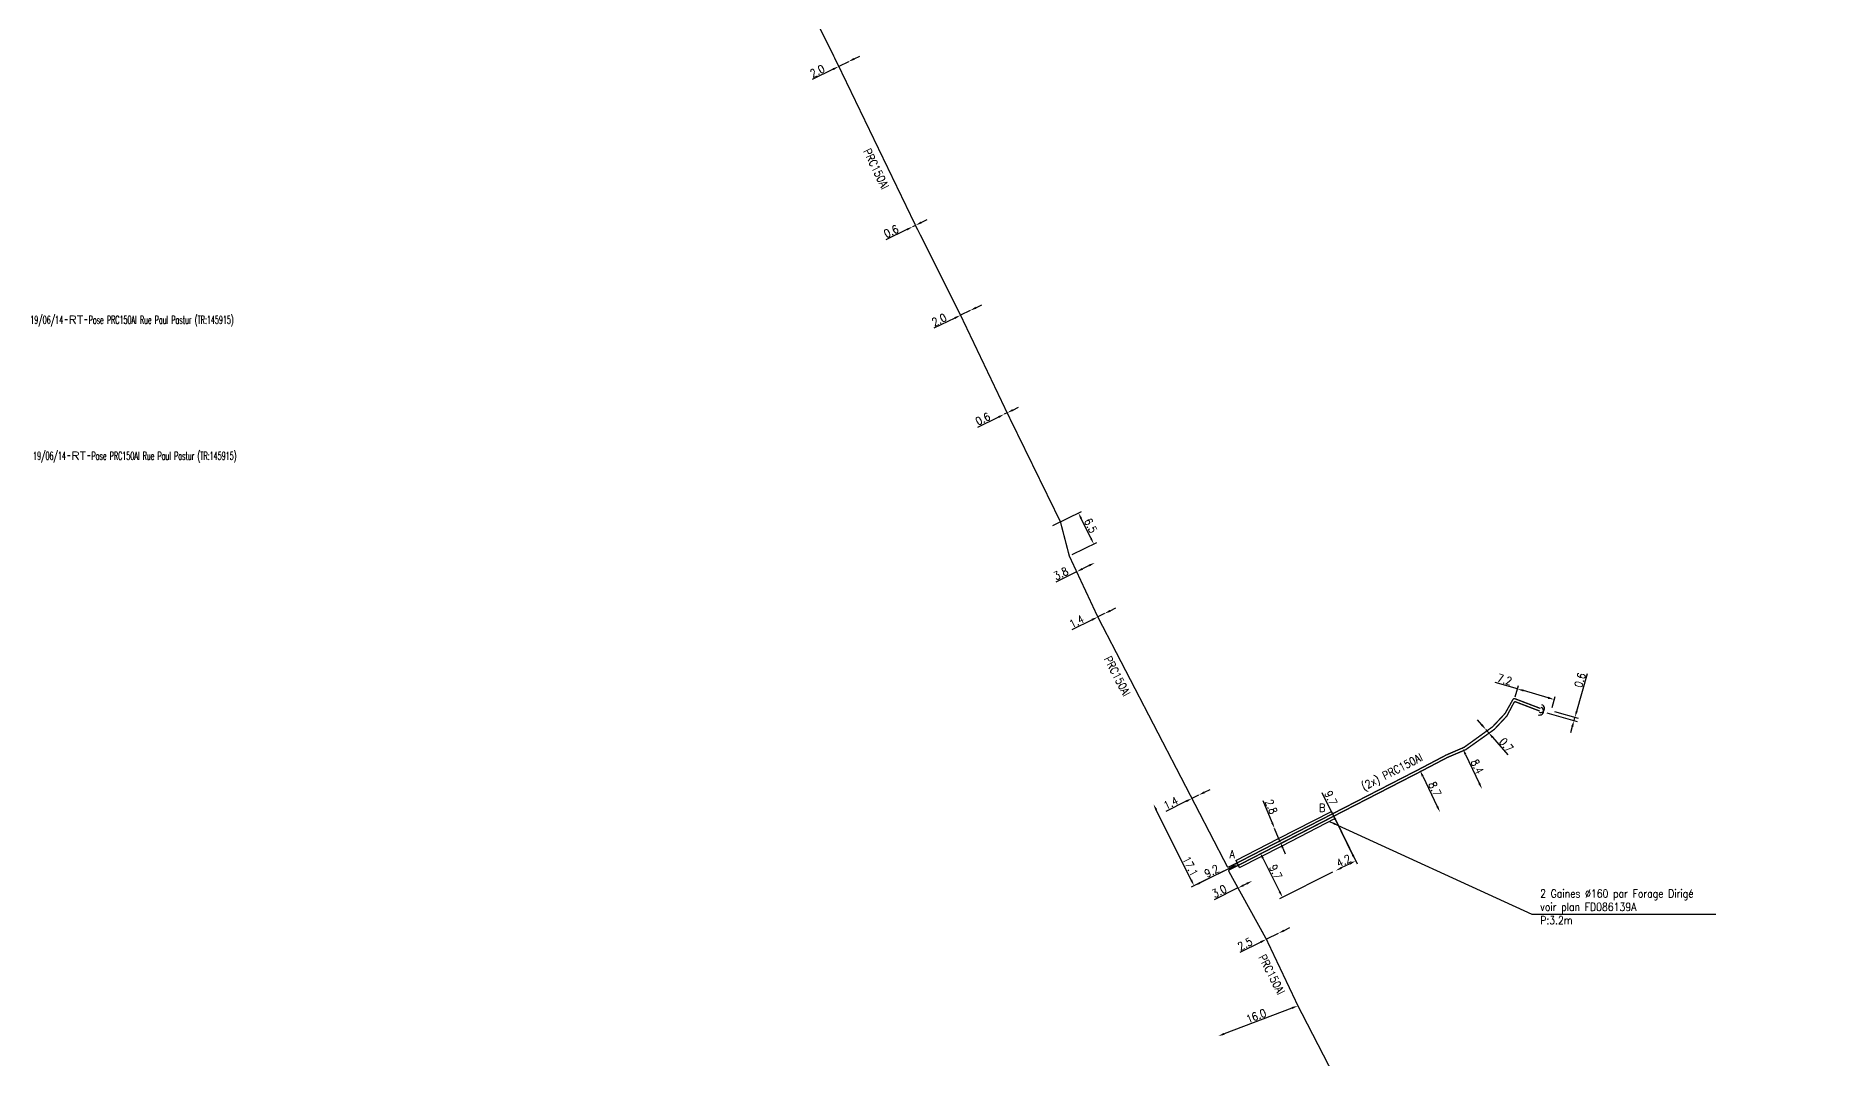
# Model space of a CAD drawing. Header units: millimetres. Extents: x 86000 to 86986, y 139260 to 140001.
# Drawn here: x 86511.6 to 86849.2, y 139624.8 to 139816.6 of the extents above; entities that cross this region are included whole.
import ezdxf
from ezdxf.enums import TextEntityAlignment as Align

# ---------------------------------------------------------------- set-up
doc = ezdxf.new("R2010")
doc.units = ezdxf.units.MM
doc.header["$PDMODE"] = 34
doc.layers.get('0').update_dxf_attribs({"linetype": 'CONTINUOUS'})
doc.layers.get('DEFPOINTS').update_dxf_attribs({"linetype": 'CONTINUOUS'})
for name, color, linetype in [('M_130', 3, 'M_ST_15'), ('M_300', 7, 'CONTINUOUS'), ('M_400', 7, 'CONTINUOUS'), ('M_910', 255, 'CONTINUOUS')]:
    doc.layers.add(name, color=color, linetype=linetype)
doc.styles.get("Standard").update_dxf_attribs({"font": 'romans.shx', "width": 0.85})
doc.linetypes.add('M_ST_15', pattern='A,5,-0.3,["XX",Standard,S=1,R=0,X=0,Y=-0.5],-2.5', length=7.8)
doc.dimstyles.get("Standard").update_dxf_attribs({"dimtxt": 1.5, "dimasz": 1.2, "dimexe": 0.625, "dimexo": 0.625, "dimgap": 0.25, "dimtad": 1, "dimdec": 1, "dimzin": 0, "dimdsep": 46, "dimtxsty": 'Standard', "dimcen": -0.5, "dimadec": 0, "dimazin": 0, "dimtfac": 1, "dimtdec": 1, "dimtmove": 0, "dimatfit": 3, "dimfxl": 1, "dimtolj": 1, "dimtzin": 0, "dimarcsym": 0})

# ---------------------------------------------------------------- blocks, each defined once
blk = doc.blocks.new('*D32')
at = {"layer": 'DEFPOINTS', "color": 0, "linetype": 'Continuous', "transparency": 16777216}
for p in [(86663.91, 139811.76), (86663.91, 139811.76), (86662.12, 139810.87)]:
    blk.add_point(p, dxfattribs=at)
at = {"layer": 'M_130', "color": 0, "linetype": 'Continuous', "lineweight": -2, "transparency": 16777216}
for p, q in [((86663.91, 139811.76), (86662.12, 139810.87)), ((86664.99, 139812.29), (86666.06, 139812.82)), ((86661.04, 139810.34), (86657.12, 139808.4))]:
    blk.add_line(p, q, dxfattribs=at)
at = {"layer": 'M_130', "color": 0, "linetype": 'Continuous', "transparency": 16777216}
for points in [[(86664.9, 139812.47), (86665.08, 139812.11), (86663.91, 139811.76)], [(86660.96, 139810.52), (86661.13, 139810.16), (86662.12, 139810.87)]]:
    blk.add_solid(points, dxfattribs=at)
at = {"layer": 'M_130', "color": 0, "linetype": 'Continuous', "transparency": 16777216, "insert": (86658.1, 139810), "char_height": 1.5, "attachment_point": 5, "rotation": 26.2967}
blk.add_mtext('\\A1;2.0', dxfattribs=at)
blk = doc.blocks.new('*D33')
at = {"layer": 'DEFPOINTS', "color": 0, "linetype": 'Continuous', "transparency": 16777216}
for p in [(86675.96, 139780.82), (86675.96, 139780.82), (86676.49, 139781.08)]:
    blk.add_point(p, dxfattribs=at)
at = {"layer": 'M_130', "color": 0, "linetype": 'Continuous', "lineweight": -2, "transparency": 16777216}
for p, q in [((86676.49, 139781.08), (86675.96, 139780.82)), ((86677.57, 139781.61), (86678.65, 139782.15)), ((86674.88, 139780.29), (86670.96, 139778.35))]:
    blk.add_line(p, q, dxfattribs=at)
at = {"layer": 'M_130', "color": 0, "linetype": 'Continuous', "transparency": 16777216}
for points in [[(86674.79, 139780.46), (86674.97, 139780.11), (86675.96, 139780.82)], [(86677.48, 139781.79), (86677.66, 139781.44), (86676.49, 139781.08)]]:
    blk.add_solid(points, dxfattribs=at)
at = {"layer": 'M_130', "color": 0, "linetype": 'Continuous', "transparency": 16777216, "insert": (86671.94, 139779.95), "char_height": 1.5, "attachment_point": 5, "rotation": 26.2967}
blk.add_mtext('\\A1;0.6', dxfattribs=at)
blk = doc.blocks.new('*D34')
at = {"layer": 'DEFPOINTS', "color": 0, "linetype": 'Continuous', "transparency": 16777216}
for p in [(86693.13, 139745.67), (86693.13, 139745.67), (86693.67, 139745.93)]:
    blk.add_point(p, dxfattribs=at)
at = {"layer": 'M_130', "color": 0, "linetype": 'Continuous', "lineweight": -2, "transparency": 16777216}
for p, q in [((86692.06, 139745.14), (86688.14, 139743.2)), ((86693.67, 139745.93), (86693.13, 139745.67)), ((86694.75, 139746.46), (86695.82, 139747))]:
    blk.add_line(p, q, dxfattribs=at)
at = {"layer": 'M_130', "color": 0, "linetype": 'Continuous', "transparency": 16777216}
for points in [[(86691.97, 139745.31), (86692.14, 139744.96), (86693.13, 139745.67)], [(86694.66, 139746.64), (86694.83, 139746.29), (86693.67, 139745.93)]]:
    blk.add_solid(points, dxfattribs=at)
at = {"layer": 'M_130', "color": 0, "linetype": 'Continuous', "transparency": 16777216, "insert": (86689.12, 139744.8), "char_height": 1.5, "attachment_point": 5, "rotation": 26.2967}
blk.add_mtext('\\A1;0.6', dxfattribs=at)
blk = doc.blocks.new('*D35')
at = {"layer": 'DEFPOINTS', "color": 0, "linetype": 'Continuous', "transparency": 16777216}
for p in [(86707.02, 139727.18), (86701.68, 139724.55), (86705.32, 139719.1)]:
    blk.add_point(p, dxfattribs=at)
at = {"layer": 'M_130', "color": 0, "linetype": 'Continuous', "lineweight": -2, "transparency": 16777216}
for p, q in [((86702.24, 139724.82), (86707.58, 139727.46)), ((86709.36, 139722.43), (86707.55, 139726.11)), ((86705.88, 139719.37), (86710.46, 139721.63))]:
    blk.add_line(p, q, dxfattribs=at)
at = {"layer": 'M_130', "color": 0, "linetype": 'Continuous', "transparency": 16777216}
for points in [[(86707.73, 139726.2), (86707.37, 139726.02), (86707.02, 139727.18)], [(86709.54, 139722.52), (86709.19, 139722.34), (86709.9, 139721.36)]]:
    blk.add_solid(points, dxfattribs=at)
at = {"layer": 'M_130', "color": 0, "linetype": 'Continuous', "transparency": 16777216, "insert": (86709.31, 139724.79), "char_height": 1.5, "attachment_point": 5, "rotation": 296.2967}
blk.add_mtext('\\A1;6.5', dxfattribs=at)
blk = doc.blocks.new('*D36')
at = {"layer": 'DEFPOINTS', "color": 0, "linetype": 'Continuous', "transparency": 16777216}
for p in [(86710.11, 139717.83), (86710.11, 139717.83), (86706.7, 139716.14)]:
    blk.add_point(p, dxfattribs=at)
at = {"layer": 'M_130', "color": 0, "linetype": 'Continuous', "lineweight": -2, "transparency": 16777216}
for p, q in [((86709.03, 139717.3), (86707.78, 139716.68)), ((86706.7, 139716.14), (86702.78, 139714.2))]:
    blk.add_line(p, q, dxfattribs=at)
at = {"layer": 'M_130', "color": 0, "linetype": 'Continuous', "transparency": 16777216}
for points in [[(86707.69, 139716.86), (86707.86, 139716.5), (86706.7, 139716.14)], [(86708.94, 139717.48), (86709.12, 139717.12), (86710.11, 139717.83)]]:
    blk.add_solid(points, dxfattribs=at)
at = {"layer": 'M_130', "color": 0, "linetype": 'Continuous', "transparency": 16777216, "insert": (86703.76, 139715.8), "char_height": 1.5, "attachment_point": 5, "rotation": 26.3347}
blk.add_mtext('\\A1;3.8', dxfattribs=at)
blk = doc.blocks.new('*D37')
at = {"layer": 'DEFPOINTS', "color": 0, "linetype": 'Continuous', "transparency": 16777216}
for p in [(86710.66, 139707.67), (86711.91, 139708.29), (86711.91, 139708.29)]:
    blk.add_point(p, dxfattribs=at)
at = {"layer": 'M_130', "color": 0, "linetype": 'Continuous', "lineweight": -2, "transparency": 16777216}
for p, q in [((86709.58, 139707.13), (86705.77, 139705.25)), ((86711.91, 139708.29), (86710.66, 139707.67)), ((86712.99, 139708.82), (86714.06, 139709.35))]:
    blk.add_line(p, q, dxfattribs=at)
at = {"layer": 'M_130', "color": 0, "linetype": 'Continuous', "transparency": 16777216}
for points in [[(86709.49, 139707.31), (86709.67, 139706.95), (86710.66, 139707.67)], [(86712.9, 139709), (86713.08, 139708.64), (86711.91, 139708.29)]]:
    blk.add_solid(points, dxfattribs=at)
at = {"layer": 'M_130', "color": 0, "linetype": 'Continuous', "transparency": 16777216, "insert": (86706.7, 139706.82), "char_height": 1.5, "attachment_point": 5, "rotation": 26.3347}
blk.add_mtext('\\A1;1.4', dxfattribs=at)
blk = doc.blocks.new('*D38')
at = {"layer": 'DEFPOINTS', "color": 0, "linetype": 'Continuous', "transparency": 16777216}
for p in [(86788.72, 139692.12), (86795.63, 139690.12), (86796.23, 139692.18)]:
    blk.add_point(p, dxfattribs=at)
at = {"layer": 'M_130', "color": 0, "linetype": 'Continuous', "lineweight": -2, "transparency": 16777216}
for p, q in [((86789.32, 139694.18), (86785.12, 139695.4)), ((86788.89, 139692.72), (86789.49, 139694.79)), ((86795.08, 139692.51), (86790.47, 139693.85)), ((86795.81, 139690.72), (86796.41, 139692.78))]:
    blk.add_line(p, q, dxfattribs=at)
at = {"layer": 'M_130', "color": 0, "linetype": 'Continuous', "transparency": 16777216}
for points in [[(86790.53, 139694.04), (86790.41, 139693.66), (86789.32, 139694.18)], [(86795.14, 139692.71), (86795.02, 139692.32), (86796.23, 139692.18)]]:
    blk.add_solid(points, dxfattribs=at)
at = {"layer": 'M_130', "color": 0, "linetype": 'Continuous', "transparency": 16777216, "insert": (86786.92, 139695.92), "char_height": 1.5, "attachment_point": 5, "rotation": 343.8387}
blk.add_mtext('\\A1;7.2', dxfattribs=at)
blk = doc.blocks.new('*D39')
at = {"layer": 'DEFPOINTS', "color": 0, "linetype": 'Continuous', "transparency": 16777216}
for p in [(86794.22, 139689.9), (86795.63, 139690.12), (86800.09, 139688.84)]:
    blk.add_point(p, dxfattribs=at)
at = {"layer": 'M_300', "color": 0, "linetype": 'Continuous', "lineweight": -2, "transparency": 16777216}
for p, q in [((86800.42, 139689.99), (86802.45, 139697.07)), ((86794.82, 139689.72), (86800.53, 139688.09)), ((86796.24, 139689.95), (86800.69, 139688.67)), ((86799.6, 139687.11), (86799.27, 139685.95)), ((86799.93, 139688.26), (86800.09, 139688.84))]:
    blk.add_line(p, q, dxfattribs=at)
at = {"layer": 'M_300', "color": 0, "linetype": 'Continuous', "transparency": 16777216}
for points in [[(86800.23, 139690.05), (86800.62, 139689.94), (86800.09, 139688.84)], [(86799.4, 139687.16), (86799.79, 139687.05), (86799.93, 139688.26)]]:
    blk.add_solid(points, dxfattribs=at)
at = {"layer": 'M_300', "color": 0, "linetype": 'Continuous', "transparency": 16777216, "insert": (86801.05, 139695.82), "char_height": 1.5, "attachment_point": 5, "rotation": 74.0022}
blk.add_mtext('\\A1;0.6', dxfattribs=at)
blk = doc.blocks.new('*D40')
at = {"layer": 'DEFPOINTS', "color": 0, "linetype": 'Continuous', "transparency": 16777216}
for p in [(86783.42, 139686.54), (86783.42, 139686.54), (86783.88, 139686.01)]:
    blk.add_point(p, dxfattribs=at)
at = {"layer": 'M_130', "color": 0, "linetype": 'Continuous', "lineweight": -2, "transparency": 16777216}
for p, q in [((86782.63, 139687.45), (86781.84, 139688.35)), ((86783.42, 139686.54), (86783.88, 139686.01)), ((86784.66, 139685.1), (86787.53, 139681.8))]:
    blk.add_line(p, q, dxfattribs=at)
at = {"layer": 'M_130', "color": 0, "linetype": 'Continuous', "transparency": 16777216}
for points in [[(86782.78, 139687.58), (86782.48, 139687.31), (86783.42, 139686.54)], [(86784.81, 139685.24), (86784.51, 139684.97), (86783.88, 139686.01)]]:
    blk.add_solid(points, dxfattribs=at)
at = {"layer": 'M_130', "color": 0, "linetype": 'Continuous', "transparency": 16777216, "insert": (86787.24, 139683.66), "char_height": 1.5, "attachment_point": 5, "rotation": 310.9509}
blk.add_mtext('\\A1;0.7', dxfattribs=at)
blk = doc.blocks.new('*D41')
at = {"layer": 'DEFPOINTS', "color": 0, "linetype": 'Continuous', "transparency": 16777216}
for p in [(86779.06, 139682.98), (86782.68, 139675.4), (86782.68, 139675.4)]:
    blk.add_point(p, dxfattribs=at)
at = {"layer": 'M_130', "color": 0, "linetype": 'Continuous', "lineweight": -2, "transparency": 16777216}
blk.add_line((86779.58, 139681.9), (86782.16, 139676.48), dxfattribs=at)
at = {"layer": 'M_130', "color": 0, "linetype": 'Continuous', "transparency": 16777216}
for points in [[(86779.76, 139681.98), (86779.4, 139681.81), (86779.06, 139682.98)], [(86782.34, 139676.57), (86781.98, 139676.39), (86782.68, 139675.4)]]:
    blk.add_solid(points, dxfattribs=at)
at = {"layer": 'M_130', "color": 0, "linetype": 'Continuous', "transparency": 16777216, "insert": (86781.77, 139679.62), "char_height": 1.5, "attachment_point": 5, "rotation": 295.4809}
blk.add_mtext('\\A1;8.4', dxfattribs=at)
blk = doc.blocks.new('*D42')
at = {"layer": 'DEFPOINTS', "color": 0, "linetype": 'Continuous', "transparency": 16777216}
for p in [(86771.05, 139678.91), (86774.81, 139671.07), (86774.81, 139671.07)]:
    blk.add_point(p, dxfattribs=at)
at = {"layer": 'M_130', "color": 0, "linetype": 'Continuous', "lineweight": -2, "transparency": 16777216}
blk.add_line((86771.56, 139677.83), (86774.29, 139672.15), dxfattribs=at)
at = {"layer": 'M_130', "color": 0, "linetype": 'Continuous', "transparency": 16777216}
for points in [[(86771.74, 139677.91), (86771.38, 139677.74), (86771.05, 139678.91)], [(86774.47, 139672.23), (86774.11, 139672.06), (86774.81, 139671.07)]]:
    blk.add_solid(points, dxfattribs=at)
at = {"layer": 'M_130', "color": 0, "linetype": 'Continuous', "transparency": 16777216, "insert": (86773.83, 139675.42), "char_height": 1.5, "attachment_point": 5, "rotation": 295.653}
blk.add_mtext('\\A1;8.7', dxfattribs=at)
blk = doc.blocks.new('*D43')
at = {"layer": 'DEFPOINTS', "color": 0, "linetype": 'Continuous', "transparency": 16777216}
for p in [(86743.79, 139668.03), (86743.79, 139668.03), (86744.87, 139665.45)]:
    blk.add_point(p, dxfattribs=at)
at = {"layer": 'M_130', "color": 0, "linetype": 'Continuous', "lineweight": -2, "transparency": 16777216}
for p, q in [((86743.32, 139669.13), (86741.63, 139673.17)), ((86744.87, 139665.45), (86743.79, 139668.03)), ((86745.33, 139664.34), (86745.8, 139663.23))]:
    blk.add_line(p, q, dxfattribs=at)
at = {"layer": 'M_130', "color": 0, "linetype": 'Continuous', "transparency": 16777216}
for points in [[(86743.51, 139669.21), (86743.14, 139669.06), (86743.79, 139668.03)], [(86745.52, 139664.42), (86745.15, 139664.26), (86744.87, 139665.45)]]:
    blk.add_solid(points, dxfattribs=at)
at = {"layer": 'M_130', "color": 0, "linetype": 'Continuous', "transparency": 16777216, "insert": (86743.17, 139672.09), "char_height": 1.5, "attachment_point": 5, "rotation": 292.7425}
blk.add_mtext('\\A1;2.8', dxfattribs=at)
blk = doc.blocks.new('*D44')
at = {"layer": 'DEFPOINTS', "color": 0, "linetype": 'Continuous', "transparency": 16777216}
for p in [(86741.07, 139663.51), (86755.23, 139660.09), (86745.28, 139655.1)]:
    blk.add_point(p, dxfattribs=at)
at = {"layer": 'M_130', "color": 0, "linetype": 'Continuous', "lineweight": -2, "transparency": 16777216}
for p, q in [((86741.6, 139662.44), (86744.74, 139656.17)), ((86754.67, 139659.81), (86744.72, 139654.82))]:
    blk.add_line(p, q, dxfattribs=at)
at = {"layer": 'M_130', "color": 0, "linetype": 'Continuous', "transparency": 16777216}
for points in [[(86741.78, 139662.52), (86741.43, 139662.35), (86741.07, 139663.51)], [(86744.92, 139656.26), (86744.57, 139656.08), (86745.28, 139655.1)]]:
    blk.add_solid(points, dxfattribs=at)
at = {"layer": 'M_130', "color": 0, "linetype": 'Continuous', "transparency": 16777216, "insert": (86744, 139659.88), "char_height": 1.5, "attachment_point": 5, "rotation": 296.6316}
blk.add_mtext('\\A1;9.7', dxfattribs=at)
blk = doc.blocks.new('*D45')
at = {"layer": 'DEFPOINTS', "color": 0, "linetype": 'Continuous', "transparency": 16777216}
for p in [(86742.26, 139647.24), (86744.5, 139648.35), (86744.5, 139648.35)]:
    blk.add_point(p, dxfattribs=at)
at = {"layer": 'M_130', "color": 0, "linetype": 'Continuous', "lineweight": -2, "transparency": 16777216}
for p, q in [((86745.58, 139648.89), (86746.66, 139649.42)), ((86741.19, 139646.71), (86737.27, 139644.77)), ((86744.5, 139648.35), (86742.26, 139647.24))]:
    blk.add_line(p, q, dxfattribs=at)
at = {"layer": 'M_130', "color": 0, "linetype": 'Continuous', "transparency": 16777216}
for points in [[(86741.1, 139646.89), (86741.28, 139646.53), (86742.26, 139647.24)], [(86745.49, 139649.06), (86745.67, 139648.71), (86744.5, 139648.35)]]:
    blk.add_solid(points, dxfattribs=at)
at = {"layer": 'M_130', "color": 0, "linetype": 'Continuous', "transparency": 16777216, "insert": (86738.25, 139646.37), "char_height": 1.5, "attachment_point": 5, "rotation": 26.3612}
blk.add_mtext('\\A1;2.5', dxfattribs=at)
blk = doc.blocks.new('*D46')
at = {"layer": 'DEFPOINTS', "color": 0, "linetype": 'Continuous', "transparency": 16777216}
for p in [(86748.17, 139634.78), (86733.22, 139629.08), (86733.22, 139629.08)]:
    blk.add_point(p, dxfattribs=at)
at = {"layer": 'M_130', "color": 0, "linetype": 'Continuous', "lineweight": -2, "transparency": 16777216}
blk.add_line((86747.05, 139634.35), (86734.34, 139629.51), dxfattribs=at)
at = {"layer": 'M_130', "color": 0, "linetype": 'Continuous', "transparency": 16777216}
for points in [[(86746.98, 139634.54), (86747.12, 139634.16), (86748.17, 139634.78)], [(86734.27, 139629.69), (86734.42, 139629.32), (86733.22, 139629.08)]]:
    blk.add_solid(points, dxfattribs=at)
at = {"layer": 'M_130', "color": 0, "linetype": 'Continuous', "transparency": 16777216, "insert": (86740.34, 139632.86), "char_height": 1.5, "attachment_point": 5, "rotation": 20.8751}
blk.add_mtext('\\A1;16.0', dxfattribs=at)
blk = doc.blocks.new('*D70')
at = {"layer": 'DEFPOINTS', "color": 0, "linetype": 'Continuous', "transparency": 16777216}
for p in [(86721.09, 139672.57), (86721.09, 139672.57), (86735.2, 139660.49)]:
    blk.add_point(p, dxfattribs=at)
at = {"layer": 'M_400', "color": 0, "linetype": 'Continuous', "lineweight": -2, "transparency": 16777216}
for p, q in [((86728.17, 139658.34), (86721.63, 139671.5)), ((86734.64, 139660.21), (86728.15, 139656.98))]:
    blk.add_line(p, q, dxfattribs=at)
at = {"layer": 'M_400', "color": 0, "linetype": 'Continuous', "transparency": 16777216}
for points in [[(86721.81, 139671.59), (86721.45, 139671.41), (86721.09, 139672.57)], [(86728.35, 139658.43), (86728, 139658.25), (86728.71, 139657.26)]]:
    blk.add_solid(points, dxfattribs=at)
at = {"layer": 'M_400', "color": 0, "linetype": 'Continuous', "transparency": 16777216, "insert": (86728, 139660.93), "char_height": 1.5, "attachment_point": 5, "rotation": 296.4475}
blk.add_mtext('\\A1;17.1', dxfattribs=at)
blk = doc.blocks.new('*D71')
at = {"layer": 'DEFPOINTS', "color": 0, "linetype": 'Continuous', "transparency": 16777216}
for p in [(86736.94, 139656.86), (86739.63, 139658.19), (86739.63, 139658.19)]:
    blk.add_point(p, dxfattribs=at)
at = {"layer": 'M_130', "color": 0, "linetype": 'Continuous', "lineweight": -2, "transparency": 16777216}
for p, q in [((86736.94, 139656.86), (86732.46, 139654.64)), ((86738.56, 139657.66), (86738.02, 139657.39))]:
    blk.add_line(p, q, dxfattribs=at)
at = {"layer": 'M_130', "color": 0, "linetype": 'Continuous', "transparency": 16777216}
for points in [[(86737.93, 139657.57), (86738.11, 139657.21), (86736.94, 139656.86)], [(86738.47, 139657.83), (86738.64, 139657.48), (86739.63, 139658.19)]]:
    blk.add_solid(points, dxfattribs=at)
at = {"layer": 'M_130', "color": 0, "linetype": 'Continuous', "transparency": 16777216, "insert": (86733.44, 139656.24), "char_height": 1.5, "attachment_point": 5, "rotation": 26.3612}
blk.add_mtext('\\A1;3.0', dxfattribs=at)
blk = doc.blocks.new('*D72')
at = {"layer": 'DEFPOINTS', "color": 0, "linetype": 'Continuous', "transparency": 16777216}
for p in [(86736.89, 139661.32), (86728.7, 139657.26), (86728.7, 139657.26)]:
    blk.add_point(p, dxfattribs=at)
at = {"layer": 'M_400', "color": 0, "linetype": 'Continuous', "lineweight": -2, "transparency": 16777216}
for p, q in [((86735.81, 139660.79), (86729.78, 139657.8)), ((86736.61, 139661.88), (86736.6, 139661.89))]:
    blk.add_line(p, q, dxfattribs=at)
at = {"layer": 'M_400', "color": 0, "linetype": 'Continuous', "transparency": 16777216}
for points in [[(86735.72, 139660.97), (86735.9, 139660.62), (86736.88, 139661.33)], [(86729.69, 139657.97), (86729.87, 139657.62), (86728.7, 139657.26)]]:
    blk.add_solid(points, dxfattribs=at)
at = {"layer": 'M_400', "color": 0, "linetype": 'Continuous', "transparency": 16777216, "insert": (86732.01, 139660.02), "char_height": 1.5, "attachment_point": 5, "rotation": 26.4475}
blk.add_mtext('\\A1;9.2', dxfattribs=at)
blk = doc.blocks.new('*D73')
at = {"layer": 'DEFPOINTS', "color": 0, "linetype": 'Continuous', "transparency": 16777216}
for p in [(86728.31, 139673.64), (86729.56, 139674.26), (86729.56, 139674.26)]:
    blk.add_point(p, dxfattribs=at)
at = {"layer": 'M_130', "color": 0, "linetype": 'Continuous', "lineweight": -2, "transparency": 16777216}
for p, q in [((86727.23, 139673.11), (86723.42, 139671.22)), ((86729.56, 139674.26), (86728.31, 139673.64)), ((86730.64, 139674.8), (86731.71, 139675.33))]:
    blk.add_line(p, q, dxfattribs=at)
at = {"layer": 'M_130', "color": 0, "linetype": 'Continuous', "transparency": 16777216}
for points in [[(86727.14, 139673.29), (86727.32, 139672.93), (86728.31, 139673.64)], [(86730.55, 139674.97), (86730.73, 139674.62), (86729.56, 139674.26)]]:
    blk.add_solid(points, dxfattribs=at)
at = {"layer": 'M_130', "color": 0, "linetype": 'Continuous', "transparency": 16777216, "insert": (86724.35, 139672.79), "char_height": 1.5, "attachment_point": 5, "rotation": 26.3612}
blk.add_mtext('\\A1;1.4', dxfattribs=at)
blk = doc.blocks.new('*D76')
at = {"layer": 'DEFPOINTS', "color": 0, "linetype": 'Continuous', "transparency": 16777216}
for p in [(86754.66, 139670.76), (86755.23, 139660.09), (86755.23, 139660.09)]:
    blk.add_point(p, dxfattribs=at)
at = {"layer": 'M_400', "color": 0, "linetype": 'Continuous', "lineweight": -2, "transparency": 16777216}
for p, q in [((86754.94, 139670.2), (86759.27, 139661.38)), ((86757.92, 139661.41), (86756.3, 139660.62))]:
    blk.add_line(p, q, dxfattribs=at)
at = {"layer": 'M_400', "color": 0, "linetype": 'Continuous', "transparency": 16777216}
for points in [[(86756.22, 139660.79), (86756.39, 139660.44), (86755.23, 139660.09)], [(86757.83, 139661.59), (86758.01, 139661.23), (86759, 139661.94)]]:
    blk.add_solid(points, dxfattribs=at)
at = {"layer": 'M_400', "color": 0, "linetype": 'Continuous', "transparency": 16777216, "insert": (86756.75, 139661.95), "char_height": 1.5, "attachment_point": 5, "rotation": 26.14}
blk.add_mtext('\\A1;4.2', dxfattribs=at)
blk = doc.blocks.new('GIS_MODF')
at = {"color": 0, "linetype": 'Continuous', "flags": 128}
for points in [[(-2.18, -0.01), (-1.68, -0.01)], [(1.52, -0.01), (2.02, -0.01)]]:
    blk.add_lwpolyline(points, dxfattribs=at)
at = {"color": 0, "linetype": 'Continuous', "width": 0.5}
blk.add_attdef('DATE', text='', height=1.5, dxfattribs=at).set_placement((-2.5, -0.8), align=Align.RIGHT)
at = {"color": 0, "linetype": 'Continuous', "width": 1.771291}
blk.add_attdef('USER', text='', height=1.5, dxfattribs=at).set_placement((-1.51, -0.8), (1.28, -0.8), align=Align.FIT)
at = {"color": 0, "linetype": 'Continuous', "width": 0.5}
blk.add_attdef('DESC', (2.29, -0.8), '', height=1.5, dxfattribs=at)
blk = doc.blocks.new('M_300_02')
at = {"color": 0, "linetype": 'Continuous'}
blk.add_arc((0, 0), 1, 270, 90, dxfattribs=at)
at = {"color": 0, "linetype": 'Continuous', "width": 0.75, "flags": 3}
for tag, p in [('DEF_LEG', (0, -5)), ('DEF_COUP', (0, -7.5)), ('DEF_TYPE', (0, -10))]:
    blk.add_attdef(tag, text='', height=1.2, dxfattribs=at).set_placement(p, align=Align.MIDDLE)
blk = doc.blocks.new('*D77')
at = {"layer": 'DEFPOINTS', "color": 0, "linetype": 'Continuous', "transparency": 16777216}
for p in [(86684.94, 139764.23), (86686.74, 139765.11), (86686.74, 139765.11)]:
    blk.add_point(p, dxfattribs=at)
at = {"layer": 'M_130', "color": 0, "linetype": 'Continuous', "lineweight": -2, "transparency": 16777216}
for p, q in [((86686.74, 139765.11), (86684.94, 139764.23)), ((86687.82, 139765.64), (86688.9, 139766.16)), ((86683.86, 139763.7), (86679.94, 139761.79))]:
    blk.add_line(p, q, dxfattribs=at)
at = {"layer": 'M_130', "color": 0, "linetype": 'Continuous', "transparency": 16777216}
for points in [[(86683.78, 139763.88), (86683.95, 139763.52), (86684.94, 139764.23)], [(86687.73, 139765.82), (86687.91, 139765.46), (86686.74, 139765.11)]]:
    blk.add_solid(points, dxfattribs=at)
at = {"layer": 'M_130', "color": 0, "linetype": 'Continuous', "transparency": 16777216, "insert": (86680.92, 139763.38), "char_height": 1.5, "attachment_point": 5, "rotation": 26.0425}
blk.add_mtext('\\A1;2.0', dxfattribs=at)
blk = doc.blocks.new('*D78')
at = {"layer": 'DEFPOINTS', "color": 0, "linetype": 'Continuous', "transparency": 16777216}
for p in [(86754.66, 139670.76), (86754.66, 139670.76), (86759, 139661.94)]:
    blk.add_point(p, dxfattribs=at)
at = {"layer": 'M_400', "color": 0, "linetype": 'Continuous', "lineweight": -2, "transparency": 16777216}
for p, q in [((86754.66, 139670.76), (86752.74, 139674.69)), ((86758.47, 139663.01), (86755.19, 139669.69))]:
    blk.add_line(p, q, dxfattribs=at)
at = {"layer": 'M_400', "color": 0, "linetype": 'Continuous', "transparency": 16777216}
for points in [[(86755.37, 139669.78), (86755.01, 139669.6), (86754.66, 139670.76)], [(86758.65, 139663.1), (86758.29, 139662.93), (86759, 139661.94)]]:
    blk.add_solid(points, dxfattribs=at)
at = {"layer": 'M_400', "color": 0, "linetype": 'Continuous', "transparency": 16777216, "insert": (86754.34, 139673.71), "char_height": 1.5, "attachment_point": 5, "rotation": 296.14}
blk.add_mtext('\\A1;9.7', dxfattribs=at)

msp = doc.modelspace()

# ---------------------------------------------------------------- linework, layer by layer
at = {"layer": 'M_130', "flags": 128}
for points in [[(86604.75, 140000, 0.25, 0.25, 0), (86611.96, 139981.22, 0.25, 0.25, 0), (86613.77, 139976.22, 0.25, 0.25, 0), (86618.16, 139959.92, 0.25, 0.25, 0), (86619.71, 139944.69, 0.25, 0.25, 0), (86620.06, 139941.31, 0.25, 0.25, 0), (86620.9, 139939.11, 0.25, 0.25, 0), (86622.57, 139905.3, 0.25, 0.25, 0), (86621.52, 139894.53, 0.25, 0.25, 0), (86630.12, 139875.09, 0.25, 0.25, 0), (86640.78, 139854.05, 0.25, 0.25, 0), (86662.12, 139810.87, 0.25, 0.25, 0), (86676.49, 139781.08, 0.25, 0.25, 0), (86684.94, 139764.23, 0.25, 0.25, 0), (86693.67, 139745.93, 0.25, 0.25, 0), (86703.65, 139725.52, 0.25, 0.25, 0), (86703.65, 139725.52, 0.25, 0.25, 0), (86705.32, 139719.1, 0.25, 0.25, 0), (86706.7, 139716.14, 0.25, 0.25, 0), (86710.66, 139707.67, 0.25, 0.25, 0), (86728.31, 139673.64, 0.25, 0.25, 0), (86734.91, 139660.9, 0.25, 0.25, 0.409264), (86735.25, 139660.8, 0.25, 0.25, 0), (86736.78, 139661.56, 0.25, 0.25, 0), (86744.76, 139665.67, 0.25, 0.25, 0), (86770.93, 139679.13, 0.25, 0.25, 0), (86775.96, 139681.78, 0.25, 0.25, 0), (86779.34, 139683.24, 0.25, 0.25, 0), (86784.65, 139687.07, 0.25, 0.25, 0), (86786.99, 139689.56, 0.25, 0.25, 0), (86788.52, 139692.27, 0.25, 0.25, -0.333169), (86788.81, 139692.35, 0.25, 0.25, 0), (86793.64, 139690.51, 0, 0, 0)], [(86793.48, 139690.03, 0.25, 0.25, 0), (86788.98, 139691.75, 0.25, 0.25, 0.333169), (86788.69, 139691.67, 0.25, 0.25, 0), (86787.33, 139689.09, 0.25, 0.25, 0), (86784.99, 139686.59, 0.25, 0.25, 0), (86779.63, 139682.79, 0.25, 0.25, 0), (86776.17, 139681.32, 0.25, 0.25, 0), (86771.16, 139678.69, 0.25, 0.25, 0), (86744.98, 139665.22, 0.25, 0.25, 0), (86737, 139661.11, 0.25, 0.25, 0), (86735.34, 139660.28, 0.25, 0.25, 0.427164), (86735.24, 139659.94, 0.25, 0.25, 0), (86736.94, 139656.86, 0.25, 0.25, 0), (86742.26, 139647.24, 0.25, 0.25, 0), (86748.17, 139634.78, 0.25, 0.25, 0), (86756.5, 139618.64, 0.25, 0.25, 0), (86757.57, 139614.76, 0.25, 0.25, 0), (86764.23, 139594.7, 0.25, 0.25, 0), (86764.83, 139592.39, 0.25, 0.25, 0), (86769.45, 139564.1, 0.25, 0.25, 0), (86772.41, 139552.21, 0.25, 0.25, 0), (86776.45, 139546.06, 0.25, 0.25, 0), (86782.33, 139541.28, 0.25, 0.25, 0), (86791.23, 139534.42, 0.25, 0.25, 0), (86799.71, 139527.73, 0.25, 0.25, 0), (86802.46, 139525.37, 0.25, 0.25, 0), (86810.52, 139513.53, 0.25, 0.25, 0), (86814.56, 139508.34, 0.25, 0.25, 0), (86821.03, 139497.63, 0.25, 0.25, 0), (86822.5, 139495.97, 0.25, 0.25, 0), (86827.86, 139487.69, 0.25, 0.25, 0), (86833.68, 139478.7, 0.25, 0.25, 0), (86838.93, 139470.98, 0.25, 0.25, 0), (86842.08, 139465.68, 0.25, 0.25, 0), (86848.13, 139455.38, 0.25, 0.25, 0), (86849.08, 139452.51, 0.25, 0.25, 0), (86848.57, 139448.77, 0.25, 0.25, 0), (86847.84, 139448.38, 0, 0, 0)]]:
    msp.add_lwpolyline(points, format="xyseb", dxfattribs=at)
at = {"layer": 'M_400', "color": 7, "linetype": 'CONTINUOUS'}
for p, q in [((86744.53, 139666.11), (86754.44, 139671.21)), ((86744.77, 139665.68), (86754.66, 139670.76)), ((86744.98, 139665.22), (86754.89, 139670.32)), ((86745.23, 139664.79), (86755.12, 139669.88)), ((86754.44, 139671.21), (86754.66, 139670.76)), ((86754.89, 139670.32), (86754.66, 139670.76)), ((86754.66, 139670.76), (86754.89, 139670.32)), ((86755.12, 139669.88), (86754.89, 139670.32)), ((86736.55, 139662), (86744.53, 139666.11)), ((86736.78, 139661.56), (86744.77, 139665.68)), ((86737, 139661.11), (86744.98, 139665.22)), ((86737.23, 139660.67), (86745.23, 139664.79)), ((86736.55, 139662), (86736.78, 139661.56)), ((86737, 139661.11), (86736.78, 139661.56)), ((86736.78, 139661.56), (86737, 139661.11)), ((86737.23, 139660.67), (86737, 139661.11))]:
    msp.add_line(p, q, dxfattribs=at)

# ---------------------------------------------------------------- block references
at = {"layer": 'M_300', "xscale": 0.75, "yscale": 0.75, "zscale": 0.75}
for p, rotation in [((86793.48, 139690.03), 339.0762038442341), ((86793.64, 139690.51), 339.0762038420687)]:
    msp.add_blockref('M_300_02', p, dxfattribs=dict(at, rotation=rotation))
at = {"layer": 'M_910'}
ref = msp.add_blockref('GIS_MODF', (86519.22, 139763.42), dxfattribs=at)
ref.add_attrib('DATE', '19/06/14', dxfattribs={"layer": '0', "color": 0, "linetype": 'Continuous', "height": 1.5, "width": 0.5}).set_placement((86516.72, 139762.62), align=Align.RIGHT)
ref.add_attrib('USER', 'RT', dxfattribs={"layer": '0', "color": 0, "linetype": 'Continuous', "height": 1.5, "width": 1.082456}).set_placement((86517.72, 139762.62), (86520.5, 139762.62), align=Align.FIT)
ref.add_attrib('DESC', 'Pose PRC150Al Rue Paul Pastur (TR:145915)', (86521.51, 139762.62), dxfattribs={"layer": '0', "color": 0, "linetype": 'Continuous', "height": 1.5, "width": 0.5})
ref = msp.add_blockref('GIS_MODF', (86519.75, 139737.92), dxfattribs=at)
ref.add_attrib('DATE', '19/06/14', dxfattribs={"layer": '0', "color": 0, "linetype": 'Continuous', "height": 1.5, "width": 0.5}).set_placement((86517.25, 139737.12), align=Align.RIGHT)
ref.add_attrib('USER', 'RT', dxfattribs={"layer": '0', "color": 0, "linetype": 'Continuous', "height": 1.5, "width": 1.082456}).set_placement((86518.24, 139737.12), (86521.02, 139737.12), align=Align.FIT)
ref.add_attrib('DESC', 'Pose PRC150Al Rue Paul Pastur (TR:145915)', (86522.04, 139737.12), dxfattribs={"layer": '0', "color": 0, "linetype": 'Continuous', "height": 1.5, "width": 0.5})

# ---------------------------------------------------------------- texts
at = {"layer": 'M_130', "linetype": 'Continuous', "width": 0.85}
for s, rotation, p in [('PRC150Al', 295.7602, (86666.67, 139795.02)), ('PRC150Al', 297.4175, (86711.77, 139699.83)), ('(2x) PRC150Al', 27.2174, (86760.55, 139675.09)), ('PRC150Al', 297.4175, (86740.72, 139643.9))]:
    msp.add_text(s, height=1.5, rotation=rotation, dxfattribs=at).set_placement(p)
at = {"layer": 'M_400', "linetype": 'Continuous', "width": 0.85}
for s, p in [('B', (86752.15, 139671.14)), ('A', (86735.34, 139662.43))]:
    msp.add_text(s, height=1.5, dxfattribs=at).set_placement(p)
at = {"layer": 'M_400', "linetype": 'Continuous', "insert": (86793.58, 139650.06), "char_height": 1.5, "attachment_point": 7}
msp.add_mtext('\\A1;2 Gaines %%C160 par Forage Dirigé\\Pvoir plan FD086139A\\PP:3.2m', dxfattribs=at)

# ---------------------------------------------------------------- dimensions: what is measured, and where the dimension line sits
at = {"layer": 'M_130', "linetype": 'Continuous'}
for base, p1, p2, angle, picture, middle in [((86663.91, 139811.76), (86662.12, 139810.87), (86663.91, 139811.76), 206.2967, '*D32', (86658.55, 139809.1)), ((86675.96, 139780.82), (86676.49, 139781.08), (86675.96, 139780.82), 26.2967, '*D33', (86672.38, 139779.05)), ((86686.74, 139765.11), (86684.94, 139764.23), (86686.74, 139765.11), 206.0425, '*D77', (86681.36, 139762.48)), ((86693.13, 139745.67), (86693.67, 139745.93), (86693.13, 139745.67), 26.2967, '*D34', (86689.56, 139743.9)), ((86707.02, 139727.18), (86705.32, 139719.1), (86701.68, 139724.55), 296.2967, '*D35', (86708.42, 139724.35)), ((86710.11, 139717.83), (86706.7, 139716.14), (86710.11, 139717.83), 206.3347, '*D36', (86704.2, 139714.91)), ((86711.91, 139708.29), (86710.66, 139707.67), (86711.91, 139708.29), 206.3347, '*D37', (86707.14, 139705.92)), ((86796.23, 139692.18), (86788.72, 139692.12), (86795.63, 139690.12), 163.8387, '*D38', (86786.64, 139694.96)), ((86783.42, 139686.54), (86783.88, 139686.01), (86783.42, 139686.54), 310.9509, '*D40', (86786.49, 139683)), ((86782.68, 139675.4), (86779.06, 139682.98), (86782.68, 139675.4), 115.4809, '*D41', (86780.87, 139679.19)), ((86774.81, 139671.07), (86771.05, 139678.91), (86774.81, 139671.07), 115.653, '*D42', (86772.93, 139674.99)), ((86729.56, 139674.26), (86728.31, 139673.64), (86729.56, 139674.26), 206.3612, '*D73', (86724.79, 139671.9)), ((86743.79, 139668.03), (86744.87, 139665.45), (86743.79, 139668.03), 292.7425, '*D43', (86742.25, 139671.7)), ((86739.63, 139658.19), (86736.94, 139656.86), (86739.63, 139658.19), 206.3612, '*D71', (86733.88, 139655.34)), ((86744.5, 139648.35), (86742.26, 139647.24), (86744.5, 139648.35), 206.3612, '*D45', (86738.69, 139645.47)), ((86733.22, 139629.08), (86748.17, 139634.78), (86733.22, 139629.08), 20.8751, '*D46', (86740.7, 139631.93))]:
    dim = msp.add_linear_dim(base=base, p1=p1, p2=p2, angle=angle, dimstyle='Standard', dxfattribs=at)
    dim.commit()
    dim.dimension.update_dxf_attribs({"geometry": picture, "text_midpoint": middle, "dimtype": 160})
dim = msp.add_linear_dim(base=(86745.28, 139655.1), p1=(86741.07, 139663.51), p2=(86755.23, 139660.09), angle=116.6316, text='9.7', dimstyle='Standard', dxfattribs=at)
dim.commit()
dim.dimension.update_dxf_attribs({"geometry": '*D44', "text_midpoint": (86743.11, 139659.44), "dimtype": 160})
at = {"layer": 'M_300', "linetype": 'Continuous'}
dim = msp.add_linear_dim(base=(86800.09, 139688.84), p1=(86794.22, 139689.9), p2=(86795.63, 139690.12), angle=254.0022, dimstyle='Standard', dxfattribs=at)
dim.commit()
dim.dimension.update_dxf_attribs({"geometry": '*D39', "text_midpoint": (86802.02, 139695.54), "dimtype": 160})
at = {"layer": 'M_400', "linetype": 'Continuous'}
for base, p1, p2, angle, text, picture, middle in [((86754.66, 139670.76), (86759, 139661.94), (86754.66, 139670.76), 116.14, '9.7', '*D78', (86753.44, 139673.27)), ((86728.7, 139657.26), (86736.89, 139661.32), (86728.7, 139657.26), 26.4475, '9.2', '*D72', (86732.46, 139659.13))]:
    dim = msp.add_linear_dim(base=base, p1=p1, p2=p2, angle=angle, text=text, dimstyle='Standard', dxfattribs=at)
    dim.commit()
    dim.dimension.update_dxf_attribs({"geometry": picture, "text_midpoint": middle, "dimtype": 160})
for base, p1, p2, angle, picture, middle in [((86721.09, 139672.57), (86735.2, 139660.49), (86721.09, 139672.57), 296.4475, '*D70', (86727.11, 139660.49)), ((86755.23, 139660.09), (86754.66, 139670.76), (86755.23, 139660.09), 26.14, '*D76', (86757.19, 139661.05))]:
    dim = msp.add_linear_dim(base=base, p1=p1, p2=p2, angle=angle, dimstyle='Standard', dxfattribs=at)
    dim.commit()
    dim.dimension.update_dxf_attribs({"geometry": picture, "text_midpoint": middle, "dimtype": 160})

# ---------------------------------------------------------------- leaders
at = {"layer": 'M_400', "linetype": 'Continuous', "annotation_type": 0, "has_hookline": 1, "hookline_direction": 0, "text_width": 33.03}
msp.add_leader([(86754.06, 139669.33), (86792.02, 139651.93), (86793.22, 139651.93)], dimstyle='Standard', dxfattribs=at)

doc.saveas('drawing.dxf')
